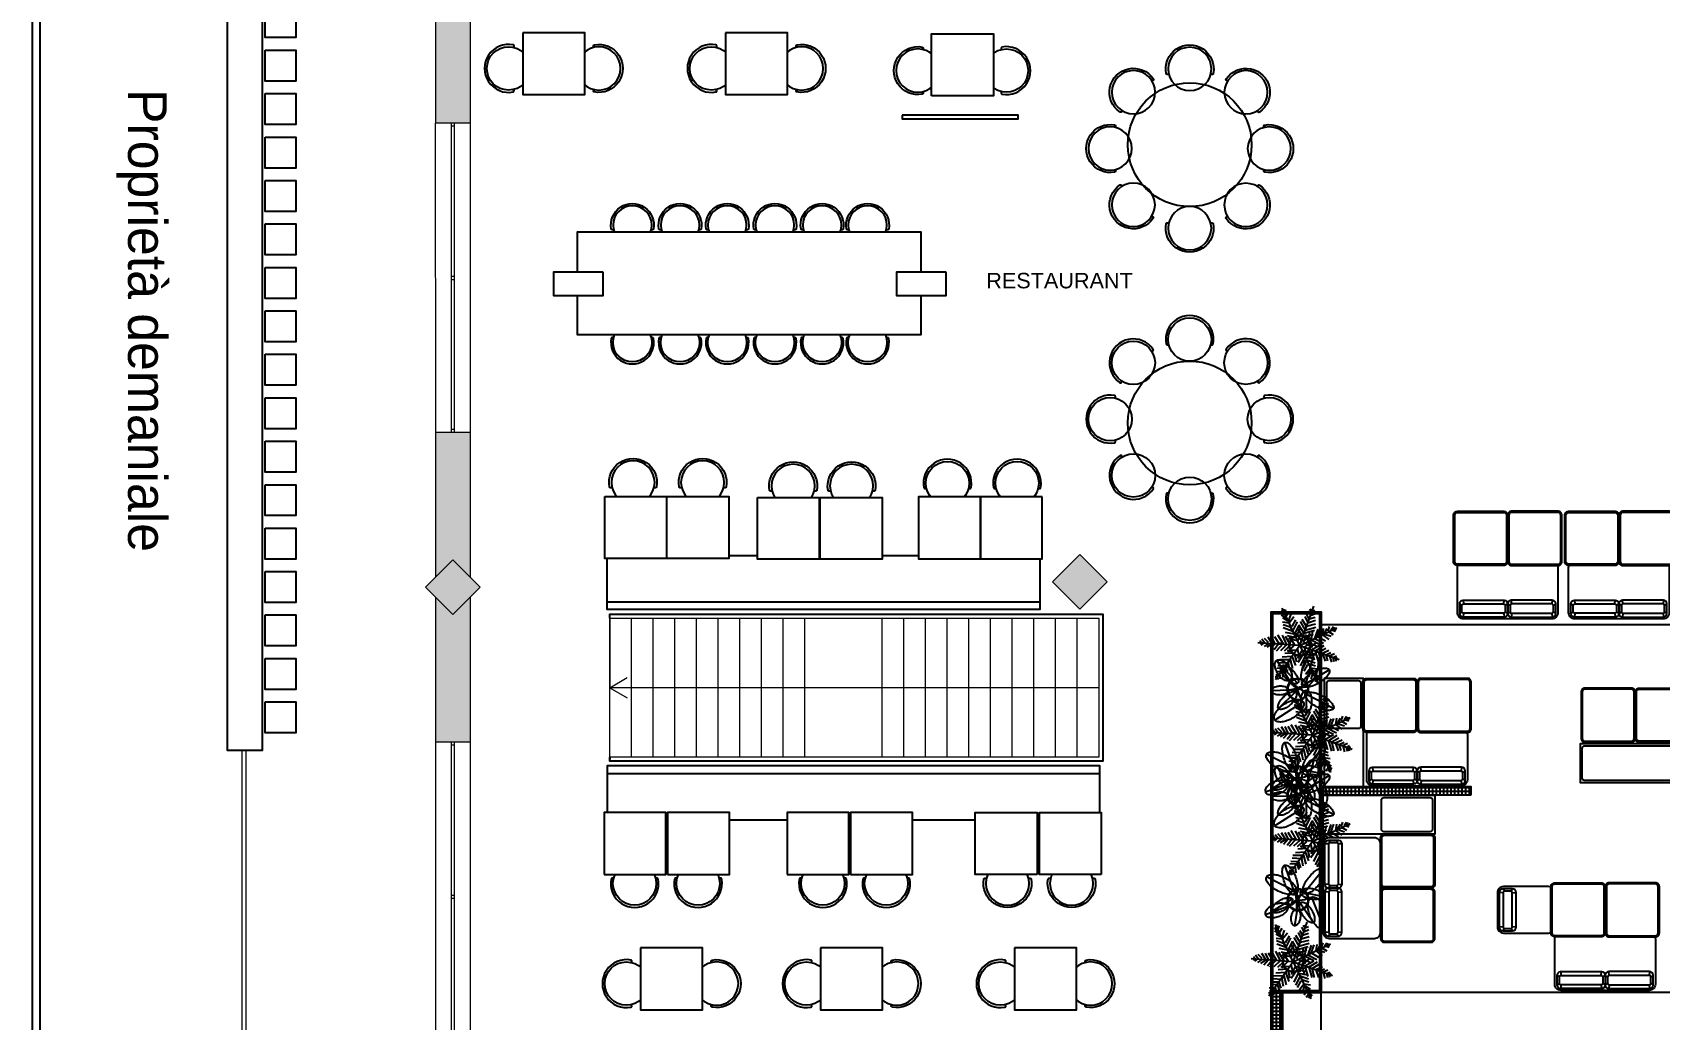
# Model space of a CAD drawing. Header units: millimetres. Extents: x 3 to 61.4, y 5.2 to 39.6.
# Drawn here: x 2.97 to 24, y 14.12 to 26.88 of the extents above; entities that cross this region are included whole.
import ezdxf

# ---------------------------------------------------------------- set-up
doc = ezdxf.new("R2010")
doc.units = ezdxf.units.MM
doc.set_wipeout_variables(frame=1)
doc.layers.add('_TRF-MURATURA ESISTENTE', color=250, linetype='Continuous', lineweight=18, true_color=0x333333)
doc.layers.add('_TRF-TESTO', color=7, linetype='Continuous', true_color=0x848484)
doc.layers.add('_TRF-tratteggio pilastri', color=7, linetype='Continuous', true_color=0x000000)
doc.layers.add('_TRF-tratteggio muri', color=250, linetype='Continuous')
doc.layers.add('TRF_ARREDO', color=252, linetype='Continuous')
doc.styles.get("Standard").update_dxf_attribs({"font": 'arial.ttf'})

# ---------------------------------------------------------------- blocks, each defined once
blk = doc.blocks.new('div.singolo')
blk.add_wipeout([(3402.066, 405.226), (3402.072, 405.257), (3402.089, 405.283), (3402.115, 405.3), (3402.146, 405.306), (3402.586, 405.306), (3402.616, 405.3), (3402.642, 405.283), (3402.66, 405.257), (3402.666, 405.226), (3402.666, 404.643), (3402.66, 404.613), (3402.642, 404.587), (3402.617, 404.569), (3402.586, 404.563), (3402.146, 404.563), (3402.115, 404.569), (3402.089, 404.587), (3402.072, 404.613), (3402.066, 404.643)]).dxf.layer = 'TRF_ARREDO'
at = {"color": 252, "true_color": 0x939598}
for p, q in [((3402.095, 404.76), (3402.125, 404.736)), ((3402.125, 404.656), (3402.095, 404.632)), ((3402.141, 404.806), (3402.145, 404.756)), ((3402.145, 404.636), (3402.141, 404.586)), ((3402.586, 404.756), (3402.591, 404.806)), ((3402.586, 404.636), (3402.591, 404.586)), ((3402.606, 404.736), (3402.636, 404.76)), ((3402.606, 404.656), (3402.636, 404.632))]:
    blk.add_line(p, q, dxfattribs=at)
at = {"layer": 'TRF_ARREDO', "color": 0}
for points in [[(3402.666, 405.226), (3402.666, 404.643, -0.414214), (3402.586, 404.563), (3402.146, 404.563, -0.414214), (3402.066, 404.643), (3402.066, 405.226, -0.414214), (3402.146, 405.306), (3402.586, 405.306, -0.414214)], [(3402.636, 404.76), (3402.636, 404.632, -0.414214), (3402.591, 404.586), (3402.141, 404.586, -0.414214), (3402.095, 404.632), (3402.095, 404.76, -0.414214), (3402.141, 404.806), (3402.591, 404.806, -0.414214)]]:
    blk.add_lwpolyline(points, format="xyb", close=True, dxfattribs=at)
at = {"layer": 'TRF_ARREDO', "color": 252, "true_color": 0x939598}
blk.add_lwpolyline([(3402.606, 404.736), (3402.606, 404.656, -0.414214), (3402.586, 404.636), (3402.145, 404.636, -0.414214), (3402.125, 404.656), (3402.125, 404.736, -0.414214), (3402.145, 404.756), (3402.586, 404.756, -0.414214)], format="xyb", close=True, dxfattribs=at)
blk = doc.blocks.new('ESISTENTE_HBTOO_TRF1')
at = {"layer": '_TRF-tratteggio muri'}
h = blk.add_hatch(color=256, dxfattribs=at)
h.dxf.hatch_style = 1
h.paths.add_polyline_path([(2879.979, 413.981), (2879.529, 413.981), (2879.529, 413.311), (2879.754, 413.536), (2879.979, 413.311)])
h.paths.add_polyline_path([(2879.979, 413.054), (2879.754, 412.829), (2879.529, 413.054), (2879.529, 411.231), (2879.979, 411.231)])
h.paths.add_polyline_path([(2879.979, 407.231), (2879.529, 407.231), (2879.529, 405.361), (2879.754, 405.586), (2879.979, 405.361)])
h.paths.add_polyline_path([(2879.979, 405.104), (2879.754, 404.879), (2879.529, 405.104), (2879.529, 403.231), (2879.979, 403.231)])
h.paths.add_polyline_path([(2879.979, 399.231), (2879.529, 399.231), (2879.529, 397.344), (2879.577, 397.296), (2879.754, 397.473), (2879.931, 397.296), (2879.979, 397.344)])
h.paths.add_polyline_path([(2881.579, 397.344), (2879.979, 397.344), (2879.931, 397.296), (2880.107, 397.119), (2879.882, 396.894), (2881.579, 396.894)])
h.paths.add_polyline_path([(2879.4, 397.119), (2879.577, 397.296), (2879.529, 397.344), (2877.029, 397.344), (2877.029, 396.894), (2879.625, 396.894)])
h.paths.add_polyline_path([(2887.507, 397.119), (2887.732, 397.344), (2886.579, 397.344), (2886.579, 397.139), (2886.579, 396.894), (2887.732, 396.894)])
h.paths.add_polyline_path([(2888.61, 397.344), (2887.989, 397.344), (2888.214, 397.119), (2887.989, 396.894), (2888.61, 396.886)])
h.paths.add_polyline_path([(2895.614, 397.119), (2895.839, 397.344), (2894.896, 397.344), (2894.896, 397.139), (2894.896, 396.894), (2894.896, 396.894), (2895.839, 396.894)])
h.paths.add_polyline_path([(2897.521, 397.344), (2896.097, 397.344), (2896.321, 397.119), (2896.096, 396.894), (2897.521, 396.894)])
h.paths.add_polyline_path([(2903.721, 397.119), (2903.946, 397.344), (2902.521, 397.344), (2902.521, 396.894), (2902.521, 396.894), (2903.946, 396.894)])
h.paths.add_polyline_path([(2905.161, 397.344), (2905.161, 397.344), (2904.204, 397.344), (2904.429, 397.119), (2904.204, 396.894), (2905.161, 396.894)])
h.paths.add_polyline_path([(2912.054, 397.344), (2911.096, 397.344), (2911.096, 396.894), (2911.096, 396.894), (2912.054, 396.894), (2911.829, 397.119)])
h.paths.add_polyline_path([(2913.129, 397.344), (2912.307, 397.348), (2912.536, 397.119), (2912.311, 396.894), (2913.129, 396.894)])
h.paths.add_polyline_path([(2918.947, 397.344), (2918.129, 397.344), (2918.129, 396.894), (2918.954, 396.894), (2918.726, 397.119)])
h.paths.add_polyline_path([(2919.957, 397.344), (2919.21, 397.344), (2919.433, 397.125), (2919.206, 396.894), (2919.957, 396.894)])
at = {"layer": '_TRF-tratteggio pilastri'}
for points in [[(2887.507, 405.303), (2887.861, 404.949), (2888.214, 405.303), (2887.861, 405.656)], [(2879.4, 405.233), (2879.754, 404.879), (2880.107, 405.233), (2879.754, 405.586)]]:
    blk.add_hatch(color=256, dxfattribs=at).paths.add_polyline_path(points, flags=0)
at = {"layer": '_TRF-MURATURA ESISTENTE'}
for p, q in [((2877.029, 418.58), (2877.029, 397.344)), ((2877.079, 418.58), (2877.079, 397.344)), ((2879.529, 413.054), (2879.529, 411.231)), ((2879.979, 413.054), (2879.979, 411.231)), ((2879.527, 411.231), (2879.529, 407.231)), ((2879.979, 411.231), (2879.529, 411.231)), ((2879.732, 411.231), (2879.733, 407.231)), ((2879.772, 411.191), (2879.732, 411.191)), ((2879.772, 411.231), (2879.773, 407.231)), ((2879.979, 411.231), (2879.979, 407.231)), ((2879.732, 409.251), (2879.772, 409.251)), ((2879.732, 409.211), (2879.772, 409.211)), ((2879.529, 407.231), (2879.529, 405.361)), ((2879.979, 407.231), (2879.529, 407.231)), ((2879.773, 407.271), (2879.733, 407.271)), ((2879.979, 407.231), (2879.979, 405.361)), ((2879.529, 405.104), (2879.529, 403.231)), ((2879.979, 405.104), (2879.979, 403.231)), ((2881.786, 403.933), (2882.007, 404.064)), ((2881.786, 403.933), (2882.007, 403.802)), ((2884.694, 403.933), (2881.786, 403.933)), ((2888.105, 403.933), (2884.694, 403.933)), ((2879.979, 403.231), (2879.529, 403.231)), ((2879.529, 403.231), (2879.53, 399.231)), ((2879.732, 403.231), (2879.733, 399.231)), ((2879.772, 403.191), (2879.732, 403.191)), ((2879.772, 403.231), (2879.773, 399.231)), ((2879.979, 403.231), (2879.979, 399.231)), ((2879.732, 401.251), (2879.772, 401.251)), ((2879.732, 401.211), (2879.772, 401.211))]:
    blk.add_line(p, q, dxfattribs=at)
for points in [[(2887.507, 405.303), (2887.861, 405.656), (2888.214, 405.303), (2887.861, 404.949)], [(2879.4, 405.233), (2879.754, 405.586), (2880.107, 405.233), (2879.754, 404.879)], [(2888.105, 403.033), (2881.785, 403.033), (2881.785, 404.833), (2888.105, 404.833)]]:
    blk.add_lwpolyline(points, close=True, dxfattribs=at)
for points in [[(2881.785, 404.833), (2888.105, 404.833), (2888.105, 403.033), (2881.785, 403.033)], [(2881.785, 403.033), (2881.787, 404.833)], [(2881.785, 403.033), (2881.785, 404.833)], [(2882.065, 403.033), (2882.065, 404.833)], [(2882.345, 403.033), (2882.345, 404.833)], [(2882.625, 403.033), (2882.625, 404.833)], [(2882.905, 403.033), (2882.905, 404.833)], [(2882.905, 403.033), (2882.905, 404.833)], [(2883.185, 403.033), (2883.185, 404.833)], [(2883.465, 403.033), (2883.465, 404.833)], [(2883.745, 403.033), (2883.745, 404.833)], [(2884.025, 403.033), (2884.025, 404.833)], [(2884.305, 403.033), (2884.305, 404.833)], [(2885.305, 403.033), (2885.305, 404.833)], [(2885.51, 404.833), (2888.105, 404.833), (2888.105, 403.033)], [(2885.585, 403.033), (2885.585, 404.833)], [(2885.865, 403.033), (2885.865, 404.833)], [(2886.145, 403.033), (2886.145, 404.833)], [(2886.425, 403.033), (2886.425, 404.833)], [(2886.705, 403.033), (2886.705, 404.833)], [(2886.985, 403.033), (2886.985, 404.833)], [(2887.265, 403.033), (2887.265, 404.833)], [(2887.545, 403.033), (2887.545, 404.833)], [(2887.825, 403.033), (2887.825, 404.833)], [(2888.105, 403.033), (2886.565, 403.033)]]:
    blk.add_lwpolyline(points, dxfattribs=at)
at = {"layer": '_TRF-TESTO', "insert": (2876.057, 411.671), "char_height": 0.5, "attachment_point": 1, "rotation": 270}
blk.add_mtext_dynamic_manual_height_columns('{\\fTw Cen MT|b0|i0|c0|p34;Proprietà demaniale}', width=6.90137, gutter_width=1, heights=[0], dxfattribs=at)
blk = doc.blocks.new('poltrona')
at = {"layer": 'TRF_ARREDO'}
blk.add_circle((2920.876, 403.046), 0.28, dxfattribs=at)
for centre, radius, start, end in [((2920.876, 403.046), 0.31, 211.1788, 52.9979), ((2921.054, 403.281), 0.0151, 52.9979, 240.5537), ((2920.624, 402.893), 0.0151, 23.6231, 211.1788)]:
    blk.add_arc(centre, radius, start, end, dxfattribs=at)
blk = doc.blocks.new('tavolo')
blk.add_wipeout([(3086.467, 411.63), (3086.467, 412.43), (3087.267, 412.43), (3087.267, 411.63)])
at = {"layer": 'TRF_ARREDO'}
blk.add_lwpolyline([(3086.467, 412.43), (3087.267, 412.43), (3087.267, 411.63), (3086.467, 411.63), (3086.467, 412.43)], dxfattribs=at)
blk = doc.blocks.new('pianta1')
at = {"color": 252, "true_color": 0x939598}
for p, q in [((3395.087, 399.397), (3395.002, 399.698)), ((3395.113, 399.403), (3394.864, 399.551)), ((3395.306, 399.586), (3395.157, 399.425)), ((3395.232, 399.451), (3395.348, 399.638)), ((3395.077, 399.362), (3395.077, 399.157)), ((3395.093, 399.392), (3395.081, 399.396)), ((3395.096, 399.402), (3395.092, 399.394)), ((3395.092, 399.336), (3395.12, 399.364)), ((3395.135, 399.391), (3395.108, 399.396)), ((3395.12, 399.364), (3395.159, 399.37)), ((3395.154, 399.384), (3395.135, 399.391)), ((3395.159, 399.37), (3395.138, 399.308)), ((3395.142, 399.314), (3395.165, 399.37)), ((3395.153, 399.371), (3395.21, 399.417)), ((3395.165, 399.37), (3395.162, 399.375)), ((3395.169, 399.356), (3395.162, 399.363)), ((3395.172, 399.358), (3395.168, 399.37)), ((3395.21, 399.417), (3395.226, 399.441)), ((3395.242, 399.447), (3395.222, 399.454)), ((3395.222, 399.454), (3395.226, 399.444)), ((3395.226, 399.441), (3395.242, 399.447)), ((3395.241, 399.362), (3395.396, 399.357)), ((3394.826, 399.191), (3395.087, 399.328)), ((3395.074, 399.337), (3395.092, 399.336)), ((3395.084, 399.323), (3395.089, 399.334)), ((3395.114, 399.263), (3395.117, 399.279)), ((3395.138, 399.308), (3395.117, 399.28)), ((3395.117, 399.28), (3395.135, 399.275)), ((3395.176, 399.345), (3395.169, 399.356)), ((3395.178, 399.347), (3395.172, 399.358)), ((3395.176, 399.345), (3395.332, 399.191))]:
    blk.add_line(p, q, dxfattribs=at)
for points in [[(3394.967, 399.592, 0.044807), (3394.979, 399.529, 0.044807), (3395.002, 399.469, 0.058306), (3395.028, 399.428, 0.100385), (3395.065, 399.398, 0.222738), (3395.087, 399.397, 0.191939), (3395.106, 399.412, 0.100385), (3395.121, 399.454, 0.058306), (3395.122, 399.503, 0.044807), (3395.11, 399.566, 0.044807), (3395.088, 399.626, 0.058306), (3395.061, 399.667, 0.100385), (3395.026, 399.696, 0.191939), (3395.002, 399.698, 0.191939), (3394.983, 399.683, 0.100385), (3394.968, 399.641, 0.058306)], [(3394.911, 399.462, 0.040516), (3394.959, 399.428, 0.040516), (3395.012, 399.402, 0.053496), (3395.056, 399.39, 0.096617), (3395.099, 399.391, 0.238747), (3395.113, 399.403, 0.205254), (3395.116, 399.423, 0.096617), (3395.097, 399.459, 0.053496), (3395.066, 399.492, 0.040516), (3395.018, 399.526, 0.040516), (3394.964, 399.552, 0.053496), (3394.921, 399.564, 0.096617), (3394.88, 399.563, 0.205254), (3394.864, 399.551, 0.205254), (3394.861, 399.531, 0.096617), (3394.879, 399.495, 0.053496)], [(3395.229, 399.568, 0.044807), (3395.196, 399.538, 0.044807), (3395.169, 399.503, 0.058306), (3395.154, 399.472, 0.100385), (3395.149, 399.439, 0.222738), (3395.157, 399.425, 0.191939), (3395.173, 399.419, 0.100385), (3395.203, 399.426, 0.058306), (3395.233, 399.443, 0.044807), (3395.266, 399.473, 0.044807), (3395.294, 399.508, 0.058306), (3395.309, 399.539, 0.100385), (3395.313, 399.57, 0.191939), (3395.306, 399.586, 0.191939), (3395.29, 399.592, 0.100385), (3395.259, 399.585, 0.058306)], [(3395.338, 399.512, 0.054971), (3395.358, 399.552, 0.068784), (3395.366, 399.587, 0.105694), (3395.362, 399.622, 0.191537), (3395.348, 399.637, 0.165286), (3395.327, 399.643, 0.105694), (3395.295, 399.633, 0.068784), (3395.266, 399.612, 0.054971), (3395.238, 399.577, 0.054971), (3395.218, 399.537, 0.068784), (3395.21, 399.502, 0.105694), (3395.214, 399.469, 0.165286), (3395.227, 399.452, 0.165286), (3395.248, 399.447, 0.105694), (3395.28, 399.456, 0.068784), (3395.309, 399.477, 0.054971)], [(3395.027, 399.259, 0.04933), (3395.031, 399.217, 0.063131), (3395.041, 399.186, 0.103315), (3395.06, 399.16, 0.207808), (3395.076, 399.155, 0.179297), (3395.093, 399.161, 0.103315), (3395.111, 399.185, 0.063131), (3395.122, 399.216, 0.04933), (3395.126, 399.258, 0.04933), (3395.123, 399.3, 0.063131), (3395.112, 399.331, 0.103315), (3395.094, 399.355, 0.179297), (3395.077, 399.362, 0.179297), (3395.061, 399.356, 0.103315), (3395.042, 399.332, 0.063131), (3395.031, 399.301, 0.04933)], [(3395.317, 399.317, 0.054971), (3395.348, 399.32, 0.068784), (3395.372, 399.328, 0.105694), (3395.391, 399.343, 0.191537), (3395.396, 399.357, 0.165286), (3395.391, 399.371, 0.105694), (3395.374, 399.387, 0.068784), (3395.351, 399.396, 0.054971), (3395.32, 399.401, 0.054971), (3395.288, 399.398, 0.068784), (3395.264, 399.39, 0.105694), (3395.246, 399.376, 0.165286), (3395.241, 399.362, 0.165286), (3395.245, 399.347, 0.105694), (3395.263, 399.331, 0.068784), (3395.286, 399.322, 0.054971)], [(3394.927, 399.185, 0.040516), (3394.981, 399.209, 0.040516), (3395.032, 399.241, 0.053496), (3395.064, 399.272, 0.096617), (3395.086, 399.309, 0.238747), (3395.083, 399.327, 0.205254), (3395.068, 399.34, 0.096617), (3395.027, 399.343, 0.053496), (3394.982, 399.334, 0.040516), (3394.928, 399.31, 0.040516), (3394.877, 399.278, 0.053496), (3394.845, 399.247, 0.096617), (3394.824, 399.211, 0.205254), (3394.826, 399.191, 0.205254), (3394.841, 399.179, 0.096617), (3394.882, 399.175, 0.053496)], [(3395.198, 399.107, 0.04933), (3395.254, 399.08, 0.063131), (3395.302, 399.068, 0.103315), (3395.35, 399.073, 0.207808), (3395.369, 399.089, 0.179297), (3395.374, 399.115, 0.103315), (3395.358, 399.158, 0.063131), (3395.327, 399.196, 0.04933), (3395.277, 399.234, 0.04933), (3395.22, 399.262, 0.063131), (3395.172, 399.274, 0.103315), (3395.127, 399.269, 0.179297), (3395.105, 399.253, 0.179297), (3395.1, 399.227, 0.103315), (3395.116, 399.184, 0.063131), (3395.148, 399.146, 0.04933)], [(3395.314, 399.268, 0.044807), (3395.285, 399.301, 0.044807), (3395.25, 399.329, 0.058306), (3395.219, 399.344, 0.100385), (3395.186, 399.349, 0.222738), (3395.172, 399.341, 0.191939), (3395.166, 399.326, 0.100385), (3395.172, 399.295, 0.058306), (3395.189, 399.265, 0.044807), (3395.219, 399.231, 0.044807), (3395.254, 399.204, 0.058306), (3395.285, 399.189, 0.100385), (3395.316, 399.184, 0.191939), (3395.332, 399.191, 0.191939), (3395.338, 399.207, 0.100385), (3395.331, 399.238, 0.058306)]]:
    blk.add_lwpolyline(points, format="xyb", close=True, dxfattribs=at)
for points in [[(3395.153, 399.371), (3395.137, 399.382), (3395.116, 399.387), (3395.099, 399.391)], [(3395.103, 399.351), (3395.117, 399.367), (3395.143, 399.378)], [(3395.209, 399.427), (3395.198, 399.416), (3395.152, 399.383)], [(3395.241, 399.365), (3395.199, 399.372), (3395.165, 399.381)], [(3395.241, 399.361), (3395.21, 399.365), (3395.181, 399.368), (3395.165, 399.37)]]:
    blk.add_lwpolyline(points, dxfattribs=at)
at = {"layer": 'TRF_ARREDO', "color": 252, "true_color": 0x939598}
blk.add_line((3395.105, 399.253), (3395.367, 399.086), dxfattribs=at)
for radius in [0.0997, 0.0946]:
    blk.add_circle((3395.154, 399.37), radius, dxfattribs=at)
blk = doc.blocks.new('pianta')
at = {"color": 252, "true_color": 0x939598}
for points in [[(3399.877, 401.918), (3399.855, 401.935)], [(3399.857, 401.915), (3399.887, 401.895)], [(3399.858, 401.943), (3399.874, 401.937)], [(3399.986, 401.701), (3399.864, 401.96)], [(3399.874, 401.937), (3399.88, 401.954)], [(3399.888, 401.951), (3399.88, 401.926)], [(3399.89, 401.904), (3399.91, 401.934)], [(3399.924, 401.92), (3399.906, 401.87)], [(3399.986, 401.701), (3400.084, 401.975)], [(3400.051, 401.884), (3400.035, 401.917)], [(3400.044, 401.942), (3400.06, 401.909)], [(3400.069, 401.933), (3400.058, 401.956)], [(3400.06, 401.909), (3400.094, 401.925)], [(3400.092, 401.944), (3400.069, 401.933)], [(3399.867, 401.865), (3399.912, 401.859)], [(3399.906, 401.87), (3399.868, 401.893)], [(3399.919, 401.828), (3399.87, 401.845)], [(3399.872, 401.826), (3399.938, 401.802)], [(3399.887, 401.895), (3399.89, 401.904)], [(3399.912, 401.859), (3399.946, 401.902)], [(3399.938, 401.802), (3399.919, 401.828)], [(3399.957, 401.88), (3399.931, 401.833)], [(3399.938, 401.802), (3399.97, 401.866)], [(3399.938, 401.802), (3399.938, 401.802)], [(3399.981, 401.843), (3399.949, 401.78)], [(3399.96, 401.757), (3399.992, 401.821)], [(3399.972, 401.818), (3400.007, 401.759)], [(3400.016, 401.784), (3399.981, 401.843)], [(3399.986, 401.701), (3400.245, 401.824)], [(3399.99, 401.868), (3400.025, 401.809)], [(3400.034, 401.834), (3400.004, 401.882)], [(3400.089, 401.805), (3400.016, 401.784)], [(3400.021, 401.904), (3400.042, 401.859)], [(3400.025, 401.809), (3400.034, 401.834)], [(3400.025, 401.809), (3400.098, 401.83)], [(3400.025, 401.809), (3400.025, 401.809)], [(3400.095, 401.849), (3400.034, 401.834)], [(3400.042, 401.859), (3400.096, 401.877)], [(3400.093, 401.897), (3400.051, 401.884)], [(3400.06, 401.909), (3400.06, 401.909)], [(3400.111, 401.816), (3400.088, 401.749)], [(3400.113, 401.768), (3400.131, 401.818)], [(3400.15, 401.82), (3400.144, 401.776)], [(3400.155, 401.781), (3400.178, 401.82)], [(3400.192, 401.833), (3400.181, 401.8)], [(3400.203, 401.811), (3400.22, 401.833)], [(3400.236, 401.799), (3400.203, 401.811)], [(3400.228, 401.83), (3400.223, 401.813)], [(3400.223, 401.813), (3400.239, 401.808)], [(3399.986, 401.701), (3399.694, 401.721)], [(3399.722, 401.72), (3399.709, 401.735)], [(3399.711, 401.715), (3399.722, 401.72)], [(3399.742, 401.723), (3399.716, 401.704)], [(3399.723, 401.748), (3399.742, 401.723)], [(3399.741, 401.695), (3399.767, 401.714)], [(3399.77, 401.722), (3399.742, 401.751)], [(3399.795, 401.713), (3399.758, 401.689)], [(3399.765, 401.761), (3399.795, 401.713)], [(3399.767, 401.714), (3399.767, 401.714)], [(3399.783, 401.68), (3399.814, 401.716)], [(3399.814, 401.716), (3399.793, 401.761)], [(3399.824, 401.665), (3399.87, 401.715), (3399.87, 401.715), (3399.842, 401.715), (3399.808, 401.671)], [(3399.812, 401.763), (3399.842, 401.715)], [(3399.986, 401.701), (3399.817, 401.462)], [(3399.87, 401.715), (3399.835, 401.774)], [(3399.895, 401.706), (3399.852, 401.665)], [(3399.863, 401.773), (3399.895, 401.706)], [(3399.88, 401.664), (3399.923, 401.705)], [(3399.923, 401.705), (3399.887, 401.764)], [(3399.949, 401.78), (3399.888, 401.792)], [(3399.899, 401.77), (3399.96, 401.757)], [(3399.95, 401.705), (3399.905, 401.655)], [(3399.97, 401.735), (3399.909, 401.747)], [(3399.915, 401.764), (3399.95, 401.705)], [(3399.95, 401.705), (3399.95, 401.705)], [(3399.998, 401.734), (3399.96, 401.785)], [(3399.999, 401.79), (3399.97, 401.735)], [(3399.97, 401.735), (3399.97, 401.735)], [(3399.986, 401.701), (3400.26, 401.604)], [(3399.986, 401.701), (3400.109, 401.443)], [(3400.06, 401.75), (3399.998, 401.734)], [(3399.998, 401.734), (3399.998, 401.734)], [(3400.007, 401.759), (3400.08, 401.78)], [(3400.012, 401.72), (3400.033, 401.778)], [(3400.02, 401.689), (3400.071, 401.727)], [(3400.02, 401.717), (3400.02, 401.717)], [(3400.075, 401.688), (3400.02, 401.717)], [(3400.035, 401.628), (3400.02, 401.689), (3400.02, 401.689)], [(3400.055, 401.789), (3400.043, 401.728)], [(3400.043, 401.728), (3400.106, 401.696)], [(3400.095, 401.718), (3400.045, 401.681)], [(3400.065, 401.739), (3400.078, 401.8)], [(3400.129, 401.707), (3400.065, 401.739)], [(3400.069, 401.672), (3400.129, 401.707)], [(3400.088, 401.749), (3400.113, 401.768)], [(3400.088, 401.749), (3400.151, 401.717)], [(3400.088, 401.749), (3400.088, 401.749)], [(3400.153, 401.698), (3400.094, 401.663), (3400.094, 401.663), (3400.119, 401.654), (3400.167, 401.684)], [(3400.165, 401.731), (3400.118, 401.757)], [(3400.144, 401.776), (3400.188, 401.742)], [(3400.205, 401.764), (3400.155, 401.781)], [(3400.181, 401.8), (3400.219, 401.777)], [(3400.181, 401.8), (3400.189, 401.797)], [(3399.842, 401.584), (3399.906, 401.58)], [(3399.923, 401.602), (3399.848, 401.601)], [(3399.865, 401.623), (3399.932, 401.627)], [(3399.949, 401.649), (3399.882, 401.645)], [(3399.899, 401.667), (3399.966, 401.671)], [(3399.939, 401.541), (3399.923, 401.602), (3399.923, 401.602), (3399.906, 401.58), (3399.916, 401.53)], [(3399.932, 401.627), (3399.956, 401.563)], [(3399.965, 401.587), (3399.949, 401.649)], [(3399.966, 401.671), (3399.966, 401.671)], [(3399.969, 401.679), (3399.985, 401.618)], [(3400.013, 401.645), (3399.973, 401.584)], [(3399.974, 401.612), (3400.003, 401.667)], [(3399.992, 401.559), (3400.024, 401.622)], [(3399.994, 401.67), (3400.064, 401.655)], [(3400.035, 401.6), (3400.003, 401.537)], [(3400.074, 401.633), (3400.013, 401.645)], [(3400.024, 401.622), (3400.085, 401.61)], [(3400.035, 401.6), (3400.045, 401.577)], [(3400.035, 401.6), (3400.035, 401.6)], [(3400.093, 401.579), (3400.035, 401.6)], [(3400.045, 401.681), (3400.065, 401.608)], [(3400.045, 401.577), (3400.095, 401.56)], [(3400.09, 401.599), (3400.069, 401.672)], [(3400.094, 401.663), (3400.115, 401.59)], [(3400.135, 401.592), (3400.119, 401.654)], [(3400.189, 401.666), (3400.144, 401.645)], [(3400.144, 401.645), (3400.162, 401.592)], [(3400.169, 401.636), (3400.203, 401.652)], [(3400.182, 401.594), (3400.169, 401.636)], [(3400.228, 401.643), (3400.194, 401.627), (3400.194, 401.627)], [(3400.194, 401.627), (3400.207, 401.585)], [(3400.219, 401.619), (3400.241, 401.629)], [(3400.226, 401.588), (3400.219, 401.619)], [(3400.247, 401.618), (3400.235, 401.613)], [(3400.235, 401.613), (3400.238, 401.593)], [(3399.835, 401.484), (3399.815, 401.482)], [(3399.866, 401.52), (3399.819, 401.518)], [(3399.821, 401.498), (3399.849, 401.498)], [(3399.827, 401.543), (3399.875, 401.545)], [(3399.889, 401.558), (3399.833, 401.559)], [(3399.837, 401.465), (3399.835, 401.484)], [(3399.849, 401.498), (3399.848, 401.47)], [(3399.871, 401.481), (3399.866, 401.52), (3399.866, 401.52)], [(3399.875, 401.545), (3399.888, 401.503)], [(3399.902, 401.516), (3399.889, 401.558)], [(3400.016, 401.522), (3400.042, 401.569)], [(3400.061, 401.544), (3400.027, 401.5)], [(3400.049, 401.483), (3400.067, 401.532)], [(3400.106, 401.537), (3400.061, 401.544)], [(3400.074, 401.502), (3400.063, 401.469)], [(3400.067, 401.532), (3400.105, 401.509)], [(3400.076, 401.454), (3400.093, 401.476)], [(3400.086, 401.507), (3400.083, 401.499)], [(3400.116, 401.487), (3400.086, 401.507)], [(3400.099, 401.465), (3400.093, 401.448)], [(3400.096, 401.485), (3400.118, 401.467)], [(3400.115, 401.459), (3400.099, 401.465)]]:
    blk.add_lwpolyline(points, dxfattribs=at)
at = {"layer": 'TRF_ARREDO', "color": 252, "true_color": 0x939598}
for radius in [0.0731, 0.0694]:
    blk.add_circle((3399.986, 401.701), radius, dxfattribs=at)
blk = doc.blocks.new('div.doppio')
blk.add_wipeout([(3400.035, 403.162), (3400.041, 403.193), (3400.059, 403.219), (3400.085, 403.236), (3400.115, 403.242), (3401.255, 403.242), (3401.286, 403.236), (3401.312, 403.219), (3401.329, 403.193), (3401.335, 403.162), (3401.335, 402.579), (3401.329, 402.549), (3401.312, 402.523), (3401.286, 402.505), (3401.255, 402.499), (3400.115, 402.499), (3400.085, 402.505), (3400.059, 402.523), (3400.041, 402.549), (3400.035, 402.579)]).dxf.layer = 'TRF_ARREDO'
at = {"color": 252, "true_color": 0x939598}
for p, q in [((3400.11, 402.742), (3400.115, 402.692)), ((3400.634, 402.692), (3400.638, 402.742)), ((3400.737, 402.692), (3400.732, 402.742)), ((3401.26, 402.742), (3401.256, 402.692)), ((3400.065, 402.696), (3400.095, 402.672)), ((3400.095, 402.592), (3400.065, 402.568)), ((3400.115, 402.572), (3400.11, 402.522)), ((3400.634, 402.572), (3400.638, 402.522)), ((3400.654, 402.672), (3400.684, 402.696)), ((3400.654, 402.592), (3400.684, 402.568)), ((3400.717, 402.672), (3400.687, 402.696)), ((3400.717, 402.592), (3400.687, 402.568)), ((3400.737, 402.572), (3400.732, 402.522)), ((3401.256, 402.572), (3401.26, 402.522)), ((3401.306, 402.696), (3401.276, 402.672)), ((3401.276, 402.592), (3401.306, 402.568))]:
    blk.add_line(p, q, dxfattribs=at)
blk.add_line((3400.684, 402.632), (3400.687, 402.632))
at = {"layer": 'TRF_ARREDO', "color": 0}
for points in [[(3401.335, 403.162), (3401.335, 402.579, -0.414214), (3401.255, 402.499), (3400.115, 402.499, -0.414214), (3400.035, 402.579), (3400.035, 403.162, -0.414214), (3400.115, 403.242), (3401.255, 403.242, -0.414214)], [(3400.684, 402.696), (3400.684, 402.568, -0.414214), (3400.638, 402.522), (3400.11, 402.522, -0.414214), (3400.065, 402.568), (3400.065, 402.696, -0.414214), (3400.11, 402.742), (3400.638, 402.742, -0.414214)], [(3400.687, 402.696), (3400.687, 402.568, 0.414214), (3400.732, 402.522), (3401.26, 402.522, 0.414214), (3401.306, 402.568), (3401.306, 402.696, 0.414214), (3401.26, 402.742), (3400.732, 402.742, 0.414214)]]:
    blk.add_lwpolyline(points, format="xyb", close=True, dxfattribs=at)
at = {"layer": 'TRF_ARREDO', "color": 252, "true_color": 0x939598}
for points in [[(3400.654, 402.672), (3400.654, 402.592, -0.414214), (3400.634, 402.572), (3400.115, 402.572, -0.414214), (3400.095, 402.592), (3400.095, 402.672, -0.414214), (3400.115, 402.692), (3400.634, 402.692, -0.414214)], [(3400.717, 402.672), (3400.717, 402.592, 0.414214), (3400.737, 402.572), (3401.256, 402.572, 0.414214), (3401.276, 402.592), (3401.276, 402.672, 0.414214), (3401.256, 402.692), (3400.737, 402.692, 0.414214)]]:
    blk.add_lwpolyline(points, format="xyb", close=True, dxfattribs=at)
blk = doc.blocks.new('tavolo1')
blk.add_wipeout([(3401.556, 403.329), (3401.552, 403.31), (3401.541, 403.293), (3401.541, 403.293), (3401.541, 403.293), (3401.525, 403.283), (3401.506, 403.279), (3400.906, 403.279), (3400.887, 403.283), (3400.871, 403.293), (3400.871, 403.293), (3400.87, 403.293), (3400.86, 403.31), (3400.856, 403.329), (3400.856, 403.929), (3400.86, 403.948), (3400.87, 403.964), (3400.871, 403.964), (3400.871, 403.329), (3400.873, 403.315), (3400.881, 403.304), (3400.892, 403.296), (3400.906, 403.294), (3401.506, 403.294), (3401.519, 403.296), (3401.531, 403.304), (3401.538, 403.315), (3401.541, 403.329), (3401.541, 403.964), (3401.541, 403.964), (3401.552, 403.948), (3401.556, 403.929)]).dxf.layer = 'TRF_ARREDO'
blk.add_wipeout([(3401.541, 403.964), (3401.525, 403.975), (3401.506, 403.979), (3400.906, 403.979), (3400.887, 403.975), (3400.871, 403.964), (3400.871, 403.929), (3400.873, 403.942), (3400.881, 403.954), (3400.892, 403.961), (3400.906, 403.964), (3401.506, 403.964), (3401.519, 403.961), (3401.531, 403.954), (3401.538, 403.942), (3401.541, 403.929)]).dxf.layer = 'TRF_ARREDO'
blk.add_wipeout([(3401.541, 403.329), (3401.538, 403.315), (3401.531, 403.304), (3401.519, 403.296), (3401.506, 403.294), (3400.906, 403.294), (3400.892, 403.296), (3400.881, 403.304), (3400.873, 403.315), (3400.871, 403.329), (3400.871, 403.929), (3400.873, 403.942), (3400.881, 403.954), (3400.892, 403.961), (3400.906, 403.964), (3401.506, 403.964), (3401.519, 403.961), (3401.531, 403.954), (3401.538, 403.942), (3401.541, 403.929)]).dxf.layer = 'TRF_ARREDO'
at = {"layer": 'TRF_ARREDO', "color": 0}
for points in [[(3400.856, 403.929), (3400.856, 403.329, 0.414214), (3400.906, 403.279), (3401.506, 403.279, 0.414214), (3401.556, 403.329), (3401.556, 403.929, 0.414214), (3401.506, 403.979), (3400.906, 403.979, 0.414214)], [(3400.871, 403.929), (3400.871, 403.329, 0.414214), (3400.906, 403.294), (3401.506, 403.294, 0.414214), (3401.541, 403.329), (3401.541, 403.929, 0.414214), (3401.506, 403.964), (3400.906, 403.964, 0.414214)]]:
    blk.add_lwpolyline(points, format="xyb", close=True, dxfattribs=at)
blk = doc.blocks.new('*U25')
at = {"layer": '_TRF-tratteggio muri', "xscale": -1, "rotation": 222.0883352236783}
blk.add_blockref('poltrona', (-2437.771, -1658.708), dxfattribs=at)
blk = doc.blocks.new('*U27')
at = {"layer": 'TRF_ARREDO', "color": 0, "linetype": 'ByBlock', "lineweight": -2, "transparency": 16777216}
blk.add_blockref('*U25', (3094.455, 411.138), dxfattribs=at)
for p, rotation in [((3093.712, 410.831), 45.00000000000001), ((3095.197, 410.829), 315), ((3093.403, 410.089), 90), ((3095.504, 410.086), 270), ((3093.709, 409.346), 135), ((3095.195, 409.343), 225), ((3094.452, 409.037), 180)]:
    blk.add_blockref('*U25', p, dxfattribs=dict(at, rotation=rotation))
blk = doc.blocks.new('*U30')
at = {"layer": '_TRF-tratteggio muri', "xscale": -1, "rotation": 222.0883352236783}
blk.add_blockref('poltrona', (-2437.771, -1658.708), dxfattribs=at)
blk = doc.blocks.new('*U28')
at = {"layer": 'TRF_ARREDO', "color": 0, "linetype": 'ByBlock', "lineweight": -2, "transparency": 16777216}
blk.add_blockref('*U30', (3094.455, 411.138), dxfattribs=at)
for p, rotation in [((3093.712, 410.831), 45.00000000000001), ((3095.197, 410.829), 315), ((3093.403, 410.089), 90), ((3095.504, 410.086), 270), ((3093.709, 409.346), 135), ((3095.195, 409.343), 225), ((3094.452, 409.037), 180)]:
    blk.add_blockref('*U30', p, dxfattribs=dict(at, rotation=rotation))

msp = doc.modelspace()

# ---------------------------------------------------------------- hatches: boundary and pattern name
at = {"layer": 'TRF_ARREDO', "true_color": 0x939598}
h = msp.add_hatch(dxfattribs=at)
h.set_pattern_fill('ANSI37', color=252, scale=0.015, angle=45)
h.set_pattern_definition([(90, (19.046377, 13.374454), (-0.047625, 0), []), (180, (19.046377, 13.374454), (-7e-18, -0.047625), [])])
h.paths.add_polyline_path([(18.981, 14.474), (18.981, 12.004), (19.112, 12.004), (19.112, 14.474)])

# ---------------------------------------------------------------- linework, layer by layer
at = {"layer": 'TRF_ARREDO'}
for points in [[(5.974, 27.215), (6.374, 27.215), (6.374, 26.815), (5.974, 26.815), (5.974, 27.215)], [(5.974, 26.653), (6.374, 26.653), (6.374, 26.253), (5.974, 26.253), (5.974, 26.653)], [(5.974, 26.092), (6.374, 26.092), (6.374, 25.692), (5.974, 25.692), (5.974, 26.092)], [(5.974, 25.53), (6.374, 25.53), (6.374, 25.13), (5.974, 25.13), (5.974, 25.53)], [(5.974, 24.968), (6.374, 24.968), (6.374, 24.568), (5.974, 24.568), (5.974, 24.968)], [(5.974, 24.407), (6.374, 24.407), (6.374, 24.007), (5.974, 24.007), (5.974, 24.407)], [(5.974, 23.845), (6.374, 23.845), (6.374, 23.445), (5.974, 23.445), (5.974, 23.845)], [(5.974, 23.284), (6.374, 23.284), (6.374, 22.884), (5.974, 22.884), (5.974, 23.284)], [(5.974, 22.722), (6.374, 22.722), (6.374, 22.322), (5.974, 22.322), (5.974, 22.722)], [(5.974, 22.161), (6.374, 22.161), (6.374, 21.761), (5.974, 21.761), (5.974, 22.161)], [(5.974, 21.599), (6.374, 21.599), (6.374, 21.199), (5.974, 21.199), (5.974, 21.599)], [(5.974, 21.037), (6.374, 21.037), (6.374, 20.637), (5.974, 20.637), (5.974, 21.037)], [(5.974, 20.476), (6.374, 20.476), (6.374, 20.076), (5.974, 20.076), (5.974, 20.476)], [(5.974, 19.914), (6.374, 19.914), (6.374, 19.514), (5.974, 19.514), (5.974, 19.914)], [(5.974, 19.353), (6.374, 19.353), (6.374, 18.953), (5.974, 18.953), (5.974, 19.353)], [(10.397, 19.423), (10.397, 19.523), (15.988, 19.523), (15.988, 19.423)], [(10.432, 19.313), (10.432, 19.363), (16.752, 19.363), (16.802, 19.363), (16.802, 17.513), (16.802, 17.463), (10.432, 17.463), (10.432, 17.513)], [(5.974, 18.791), (6.374, 18.791), (6.374, 18.391), (5.974, 18.391), (5.974, 18.791)], [(5.974, 18.23), (6.374, 18.23), (6.374, 17.83), (5.974, 17.83), (5.974, 18.23)], [(10.432, 17.513), (10.432, 17.489)], [(10.397, 17.403), (10.397, 17.303), (16.766, 17.303), (16.766, 17.403)], [(40.962, 14.474), (37.396, 14.474), (19.626, 14.474)]]:
    msp.add_lwpolyline(points, dxfattribs=at)
for points in [[(14.209, 25.814), (14.209, 25.764), (15.709, 25.764), (15.709, 25.814)], [(10.397, 20.123), (15.988, 20.123), (15.988, 19.423), (10.397, 19.423)], [(19.626, 14.474), (18.981, 14.474), (18.981, 19.392), (19.626, 19.392)], [(19.606, 14.494), (19.001, 14.494), (19.001, 19.372), (19.606, 19.372)], [(10.397, 16.703), (16.766, 16.703), (16.766, 17.403), (10.397, 17.403)], [(18.981, 14.474), (18.981, 12.004), (19.112, 12.004), (19.112, 14.474)], [(19.126, 14.474), (19.126, 12.05), (19.626, 12.05), (19.626, 14.474)]]:
    msp.add_lwpolyline(points, close=True, dxfattribs=at)
for centre in [(17.927, 25.431), (17.927, 21.835)]:
    msp.add_circle(centre, 0.8, dxfattribs=at)

# ---------------------------------------------------------------- block references
at = {"layer": '_TRF-tratteggio muri'}
for p, rotation in [((1667.809, 2464.187), 227.9116647763217), ((1670.43, 2464.187), 227.9116647763217), ((-1643.129, -2411.381), 47.91166477632172), ((2453.465, -1637.63), 137.9116647763217), ((-2427.018, 1674.569), 317.9116647763217), ((-2424.585, 1674.569), 317.9116647763217), ((1669.331, 2452.358), 227.9116647763217), ((1671.659, 2452.358), 227.9116647763217), ((1674.165, 2452.358), 227.9116647763217)]:
    msp.add_blockref('poltrona', p, dxfattribs=dict(at, rotation=rotation))
at = {"layer": '_TRF-tratteggio muri', "xscale": -1}
for p, rotation in [((-1648.397, 2464.187), 132.0883352236783), ((-1645.776, 2464.187), 132.0883352236783), ((1673.098, -2411.381), 312.0883352236783), ((-2427.039, -1637.62), 222.0883352236783), ((-2424.214, -1637.665), 222.0883352236783), ((2454.17, 1674.569), 42.08833522367828), ((-1646.874, 2452.358), 132.0883352236783), ((-1644.547, 2452.358), 132.0883352236783), ((-1642.041, 2452.358), 132.0883352236783)]:
    msp.add_blockref('poltrona', p, dxfattribs=dict(at, rotation=rotation))
at = {"layer": '_TRF-tratteggio muri'}
for p, xscale, yscale, zscale, rotation in [((-2171.973, -1460.739), -0.8953658531776723, 0.8953658531776731, 0.8953658531776731, 222.0883352236783), ((-2171.357, -1460.739), -0.8953658531776723, 0.8953658531776731, 0.8953658531776731, 222.0883352236783), ((-2170.747, -1460.739), -0.8953658531776723, 0.8953658531776731, 0.8953658531776731, 222.0883352236783), ((-2170.131, -1460.739), -0.8953658531776723, 0.8953658531776731, 0.8953658531776731, 222.0883352236783), ((-2169.521, -1460.739), -0.8953658531776723, 0.8953658531776731, 0.8953658531776731, 222.0883352236783), ((-2168.933, -1460.739), -0.8953658531776723, 0.8953658531776731, 0.8953658531776731, 222.0883352236783), ((-2171.973, 1508.006), 0.8953658531776727, 0.8953658531776727, 0.8953658531776727, 317.9116647763217), ((-2171.357, 1508.006), 0.8953658531776726, 0.8953658531776726, 0.8953658531776726, 317.9116647763217), ((-2170.747, 1508.006), 0.8953658531776726, 0.8953658531776726, 0.8953658531776726, 317.9116647763217), ((-2170.131, 1508.006), 0.8953658531776726, 0.8953658531776726, 0.8953658531776726, 317.9116647763217), ((-2169.521, 1508.006), 0.8953658531776726, 0.8953658531776726, 0.8953658531776726, 317.9116647763217), ((-2168.933, 1508.006), 0.8953658531776726, 0.8953658531776726, 0.8953658531776726, 317.9116647763217)]:
    msp.add_blockref('poltrona', p, dxfattribs=dict(at, xscale=xscale, yscale=yscale, zscale=zscale, rotation=rotation))
at = {"layer": 'TRF_ARREDO'}
msp.add_blockref('*U28', (-3076.527, -384.706), dxfattribs=at)
at = {"layer": 'TRF_ARREDO', "xscale": -1}
for name, p, rotation in [('*U27', (-3076.527, 431.972), 180), ('div.singolo', (-382.66, -3386.824), 270)]:
    msp.add_blockref(name, p, dxfattribs=dict(at, rotation=rotation))
at = {"layer": 'TRF_ARREDO'}
for name, p, xscale, yscale, zscale in [('pianta', (-6301.323, -727.816), 1.859028548659964, 1.859028548659964, 1.859028548659964), ('pianta1', (4767.734, -540.16), -1.39858444511348, 1.39858444511348, 1.39858444511348), ('pianta', (-6301.153, -728.975), 1.859028548659964, 1.859028548659964, 1.859028548659964), ('pianta1', (4767.734, -541.529), -1.39858444511348, 1.39858444511348, 1.39858444511348), ('pianta', (-6301.153, -730.344), 1.859028548659964, 1.859028548659964, 1.859028548659964), ('pianta', (-6301.407, -731.902), 1.859028548659964, 1.859028548659964, 1.859028548659964)]:
    msp.add_blockref(name, p, dxfattribs=dict(at, xscale=xscale, yscale=yscale, zscale=zscale))
at = {"layer": 'TRF_ARREDO', "xscale": -1.39858444511348, "yscale": 1.39858444511348, "zscale": 1.39858444511348, "rotation": 78.88209834045993}
for p in [(1483.026, 4568.846), (1483.026, 4567.26)]:
    msp.add_blockref('pianta1', p, dxfattribs=at)

# ---------------------------------------------------------------- texts
at = {"layer": 'TRF_ARREDO', "insert": (15.297, 23.775), "char_height": 0.2, "attachment_point": 1}
msp.add_mtext_dynamic_manual_height_columns('RESTAURANT', width=5.47165, gutter_width=1, heights=[0], dxfattribs=at)

# ---------------------------------------------------------------- next in the draw order: linework, layer by layer
at = {"layer": 'TRF_ARREDO'}
msp.add_lwpolyline([(40.962, 15.933), (40.962, 11.861), (18.981, 11.865), (18.981, 14.474), (19.626, 14.474), (19.626, 19.231), (25.096, 19.231), (25.097, 19.231), (32.24, 19.231), (32.24, 19.231), (37.396, 19.231), (37.396, 15.933)], close=True, dxfattribs=at)

# ---------------------------------------------------------------- next in the draw order: block references
at = {"layer": '_TRF-tratteggio muri'}
msp.add_blockref('ESISTENTE_HBTOO_TRF1', (-2871.353, -385.52), dxfattribs=at)

# ---------------------------------------------------------------- next in the draw order: block references
at = {"layer": 'TRF_ARREDO', "xscale": -1}
for name, p, rotation in [('tavolo', (421.736, 3113.346), 90), ('tavolo', (424.356, 3113.346), 90), ('tavolo1', (427.664, 3419.263), 90), ('tavolo', (-3076.11, 428.43), 180), ('tavolo', (-3073.745, 428.43), 180), ('div.doppio', (-382.848, -3384.863), 270), ('tavolo', (423.258, 3101.517), 90), ('tavolo', (425.585, 3101.517), 90), ('tavolo', (428.091, 3101.517), 90)]:
    msp.add_blockref(name, p, dxfattribs=dict(at, rotation=rotation))
at = {"layer": 'TRF_ARREDO'}
for p, rotation in [((427.019, -3060.404), 89.99999999999999), ((3103.25, 428.43), 180)]:
    msp.add_blockref('tavolo', p, dxfattribs=dict(at, rotation=rotation))
for name, p in [('tavolo', (-3076.099, -391.547)), ('tavolo', (-3073.317, -391.557)), ('div.doppio', (-3377.211, -383.197)), ('div.doppio', (-3379.82, -385.357)), ('div.doppio', (-3377.389, -387.999))]:
    msp.add_blockref(name, p, dxfattribs=at)
at = {"layer": 'TRF_ARREDO', "xscale": -1}
msp.add_blockref('tavolo', (3102.488, -391.552), dxfattribs=at)

# ---------------------------------------------------------------- next in the draw order: wipeouts: each hides what was drawn before it
for points in [[(5.942, 28.461), (5.484, 28.461), (5.484, 17.607), (5.942, 17.607)], [(14.451, 24.306), (10.015, 24.306), (10.015, 23.783), (10.343, 23.783), (10.343, 23.483), (10.015, 23.483), (10.015, 22.972), (14.451, 22.972), (14.451, 23.483), (14.138, 23.483), (14.138, 23.783), (14.451, 23.783)]]:
    msp.add_wipeout(points).dxf.layer = 'TRF_ARREDO'

# ---------------------------------------------------------------- next in the draw order: hatches: boundary and pattern name
at = {"layer": 'TRF_ARREDO', "true_color": 0x939598}
h = msp.add_hatch(dxfattribs=at)
h.set_pattern_fill('ANSI37', color=252, scale=0.015, angle=-45)
h.set_pattern_definition([(360, (-377.60146, 3737.20816), (9e-18, 0.047625), []), (90, (-377.60146, 3737.20816), (-0.047625, 2e-17), [])])
h.paths.add_polyline_path([(21.566, 17.029), (21.566, 17.132), (19.651, 17.132), (19.651, 17.029)])

# ---------------------------------------------------------------- next in the draw order: linework, layer by layer
at = {"layer": 'TRF_ARREDO'}
for points in [[(5.942, 28.461), (5.484, 28.461), (5.484, 17.607), (5.942, 17.607)], [(10.343, 23.783), (9.703, 23.783), (9.703, 23.483), (10.343, 23.483)], [(14.778, 23.783), (14.138, 23.783), (14.138, 23.483), (14.778, 23.483)], [(26.65, 17.689), (22.975, 17.689), (22.975, 17.189), (26.65, 17.189)], [(21.566, 17.029), (21.566, 17.132), (19.651, 17.132), (19.651, 17.029)]]:
    msp.add_lwpolyline(points, close=True, dxfattribs=at)
for points in [[(10.015, 23.783), (10.015, 24.306), (14.451, 24.306), (14.451, 23.783)], [(14.451, 23.483), (14.451, 22.972), (10.015, 22.972), (10.015, 23.483)]]:
    msp.add_lwpolyline(points, dxfattribs=at)
msp.add_lwpolyline([(24.353, 17.659), (23.027, 17.659, 0.414214), (22.997, 17.629), (22.997, 17.249, 0.414214), (23.027, 17.219), (24.353, 17.219, 0.414214), (24.383, 17.249), (24.383, 17.629, 0.414214)], format="xyb", close=True, dxfattribs=at)

# ---------------------------------------------------------------- next in the draw order: block references
at = {"layer": '_TRF-tratteggio muri', "xscale": -1}
for p, rotation in [((-2426.139, -1637.62), 222.0883352236783), ((-2424.969, -1637.665), 222.0883352236783), ((2453.341, 1674.569), 42.08833522367828)]:
    msp.add_blockref('poltrona', p, dxfattribs=dict(at, rotation=rotation))
at = {"layer": '_TRF-tratteggio muri'}
for p, rotation in [((2452.565, -1637.63), 137.9116647763217), ((-2426.198, 1674.569), 317.9116647763217), ((-2423.765, 1674.569), 317.9116647763217)]:
    msp.add_blockref('poltrona', p, dxfattribs=dict(at, rotation=rotation))
at = {"layer": 'TRF_ARREDO'}
for p in [(-3377.381, -383.286), (-3379.99, -385.445), (-3377.559, -388.087)]:
    msp.add_blockref('tavolo1', p, dxfattribs=at)
at = {"layer": 'TRF_ARREDO', "xscale": -1, "rotation": 270}
msp.add_blockref('tavolo1', (-382.885, -3385.034), dxfattribs=at)

# ---------------------------------------------------------------- next in the draw order: linework, layer by layer
at = {"layer": 'TRF_ARREDO'}
msp.add_lwpolyline([(19.651, 17.022), (21.094, 17.022), (21.094, 16.522), (19.651, 16.522)], close=True, dxfattribs=at)
msp.add_lwpolyline([(20.434, 16.992), (21.034, 16.992, -0.414214), (21.064, 16.962), (21.064, 16.582, -0.414214), (21.034, 16.552), (20.434, 16.552, -0.414214), (20.404, 16.582), (20.404, 16.962, -0.414214)], format="xyb", close=True, dxfattribs=at)

# ---------------------------------------------------------------- next in the draw order: block references
for p in [(-3075.299, -391.547), (-3074.129, -391.557)]:
    msp.add_blockref('tavolo', p, dxfattribs=at)
at = {"layer": 'TRF_ARREDO', "xscale": -1}
for name, p in [('tavolo', (3101.688, -391.552)), ('tavolo1', (3424.33, -383.286)), ('tavolo1', (3421.722, -385.445)), ('tavolo1', (3424.152, -388.087))]:
    msp.add_blockref(name, p, dxfattribs=at)
at = {"layer": 'TRF_ARREDO'}
for name, p, rotation in [('tavolo1', (426.964, -3383.149), 90.00000000000001), ('tavolo', (3102.421, 428.43), 180), ('tavolo1', (-382.885, 3416.678), 270)]:
    msp.add_blockref(name, p, dxfattribs=dict(at, rotation=rotation))
at = {"layer": 'TRF_ARREDO', "xscale": -1, "rotation": 180}
for p in [(-3075.291, 428.43), (-3072.925, 428.43)]:
    msp.add_blockref('tavolo', p, dxfattribs=at)

# ---------------------------------------------------------------- next in the draw order: linework, layer by layer
at = {"layer": 'TRF_ARREDO'}
msp.add_lwpolyline([(19.668, 17.132), (19.668, 18.535), (20.168, 18.535), (20.168, 17.132)], close=True, dxfattribs=at)
msp.add_lwpolyline([(19.698, 17.915), (19.698, 18.475, -0.414214), (19.728, 18.505), (20.108, 18.505, -0.414214), (20.138, 18.475), (20.138, 17.915, -0.414214), (20.108, 17.885), (19.728, 17.885, -0.414214)], format="xyb", close=True, dxfattribs=at)

# ---------------------------------------------------------------- next in the draw order: block references
msp.add_blockref('div.doppio', (-3378.649, -383.197), dxfattribs=at)

# ---------------------------------------------------------------- next in the draw order: block references
msp.add_blockref('tavolo1', (-3378.819, -383.286), dxfattribs=at)

# ---------------------------------------------------------------- next in the draw order: block references
at = {"layer": 'TRF_ARREDO', "xscale": -1}
msp.add_blockref('tavolo1', (3422.893, -383.286), dxfattribs=at)

# ---------------------------------------------------------------- next in the draw order: linework, layer by layer
for points in [[(2.969, 39.555), (61.431, 39.555), (61.431, 5.208), (2.969, 5.208)], [(3.069, 39.455), (61.331, 39.455), (61.331, 5.308), (3.069, 5.308)]]:
    msp.add_lwpolyline(points, close=True)

doc.saveas('drawing.dxf')
